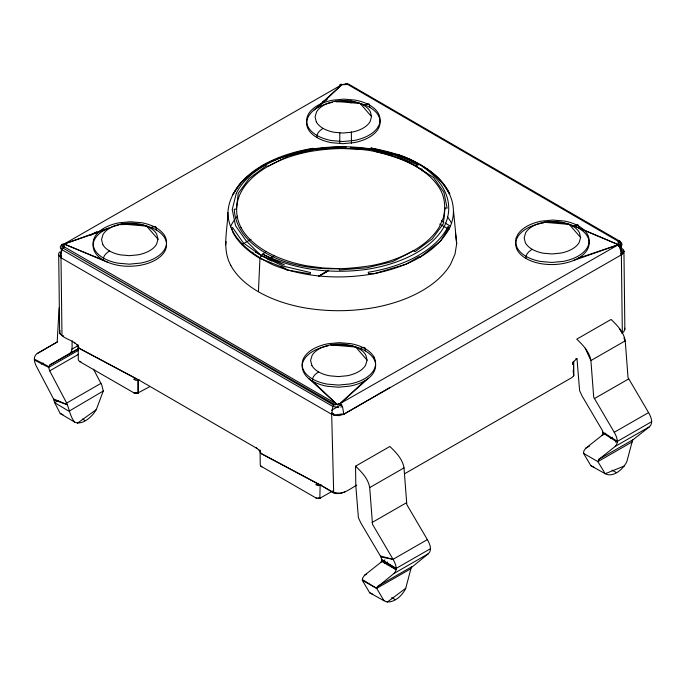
<?xml version="1.0" encoding="UTF-8"?>
<svg xmlns="http://www.w3.org/2000/svg" width="686" height="686" viewBox="0 0 686 686"><rect width="100%" height="100%" fill="white"/><g stroke="black" fill="none" stroke-linecap="round" stroke-linejoin="round"><path stroke-width="1.03" d="M339.784 143.46L339.81 132.75M139.061 379.581L136.128 380.387L133.77 379.444L134.224 378.861L136.3 378.818L79.01 348.214C76.137 339.767 63.755 340.136 59.639 332.821L58.687 253.503L59.545 252.028L61.629 251.934L60.274 254.266L61.526 256.573L60.994 257.747L61.98 335.531L63.695 335.9M149.522 386.784L137.852 393.027L138.143 380.027L138.452 393.155L134.636 393.267L79.67 361.599L78.281 359.97L78.17 344.904M372.764 594.222L369.694 592.764L362.319 580.356L362.56 578.247L364.472 575.314L381.176 562.091L384.889 559.956M598.844 459.337L615.231 446.415C619.381 442.513 616.551 436.382 614.253 432.291L593.724 397.288L590.903 360.562C589.506 351.798 582.937 345.049 576.763 339.158L611.08 319.453C617.246 325.344 623.814 332.093 625.22 340.856L628.033 377.583L648.57 412.586C650.868 416.676 653.698 422.808 649.548 426.709L633.161 439.632L598.844 459.337L597.866 461.627L605.232 473.726C613.43 478.125 623.763 468.701 626.961 461.249L632.458 440.506L633.161 439.632M258.425 291.747L259.951 258.399L261.169 255.655L266.031 251.436M59.107 307.963L57.187 341.945L37.241 353.539C32.542 356.488 34.489 362.808 36.615 366.736L53.568 398.935L54.623 402.648L60.231 413.487L62.941 414.738M93.485 369.154L101.777 385.043L103.277 390.994L96.297 409.593C92.361 416.445 82.706 425.749 74.568 422.07C70.015 416.333 69.483 409.431 66.653 403.068L49.692 370.869L48.637 367.396L49.975 364.866L68.969 354.199C73.565 351.506 71.498 345.109 72.287 340.873M618.738 246.257L623.565 249.815L623.951 251.342L622.974 253.588L621.37 254.84L343.789 414.241L339.047 415.647L333.833 415.202L333.713 414.001L331.681 414.301L60.994 257.747L61.44 249.438L60.488 248.341L60.282 246.506L62.246 244.327L61.706 250.982M355.554 466.18C361.728 472.071 368.296 478.819 369.694 487.592L372.515 524.31L393.052 559.322C395.376 563.335 398.206 569.672 394.021 573.445L376.854 587.43L376.665 588.374L384.023 600.756C392.221 605.155 402.553 595.731 405.752 588.271L411.171 567.725L428.338 553.739C432.523 549.966 429.693 543.629 427.361 539.616L406.824 504.604L404.011 467.886C402.605 459.114 396.036 452.366 389.871 446.475L355.554 466.18L355.802 485.688L358.392 517.647L360.87 523.024L380.979 557.015L381.793 559.553L381.176 562.091M593.973 467.192L590.903 465.734L583.52 453.335L583.855 450.942L585.681 448.292L602.059 435.37L605.772 433.243M573.17 370.457L573.676 375.842L573.59 361.702L573.676 375.842L572.021 377.506L404.5 473.812M230.822 265.388C221.741 249.069 227.581 230.102 227.906 212.591C228.464 201.452 233.643 191.325 240.846 183.008C259.728 163.114 286.722 153.896 312.979 148.648L313.193 148.305A114.27 65.839 -0.2 0 0 233.3 194.189M59.999 330.532L59.639 332.821L60.428 334.288M102.806 244.559L101.528 239.534L103.02 234.501A28.923 16.67 -0.2 0 1 121.379 223.953C130.975 222.264 141.333 223.053 149.994 227.778A27.603 15.907 -0.2 0 1 156.742 234.218L158.012 239.243L156.519 244.276A28.923 16.67 -0.2 0 1 138.16 254.823L129.414 255.664L120.71 254.909A27.594 15.898 -0.2 0 1 102.78 244.542M225.608 244.842L226.106 241.712M316.34 121.936L315.071 116.912L316.563 111.878A28.923 16.67 -0.2 0 1 334.922 101.331C344.518 99.642 354.868 100.43 363.537 105.155A27.603 15.907 -0.2 0 1 370.277 111.595L371.555 116.62L370.063 121.654A28.923 16.67 -0.2 0 1 351.704 132.201L342.957 133.041L334.245 132.287A27.594 15.898 -0.2 0 1 316.323 121.919M311.873 365.475L310.595 360.45L312.087 355.417A28.923 16.67 -0.2 0 1 330.455 344.869C340.05 343.18 350.4 343.969 359.061 348.694A27.603 15.907 -0.2 0 1 365.81 355.134L367.079 360.159L365.587 365.192A28.923 16.67 -0.2 0 1 347.227 375.739L338.481 376.58L329.777 375.825A27.594 15.898 -0.2 0 1 311.847 365.458M422.396 166.244C445.771 178.703 462.913 206.34 447.615 231.542C431.614 256.435 402.047 267.84 374.256 273.671C340.642 279.699 305.167 277.676 273.268 264.959C252.491 255.012 228.249 238.068 227.906 212.591M453.575 211.425L456.687 243.641L455.032 254.069L450.582 264.247A118.326 68.18 -0.2 0 1 375.465 307.371C351.901 311.667 327.668 311.821 304.061 307.748A112.881 65.041 -0.2 0 1 230.736 265.336M580.622 237.536L579.13 242.57A28.923 16.67 -0.2 0 1 560.771 253.117L552.024 253.957L543.312 253.203A27.594 15.898 -0.2 0 1 525.39 242.835L524.138 237.828L525.63 232.794A28.923 16.67 -0.2 0 1 543.989 222.247C553.585 220.558 563.943 221.346 572.604 226.071A27.603 15.907 -0.2 0 1 579.353 232.511L580.622 237.536L569.269 224.425L543.989 222.247M573.513 362.997L572.57 364.086L574.362 360.827L577.003 358.804L579.601 390.617L582.08 396.002L602.462 430.611L603.045 433.08L602.059 435.37M62.246 244.327L61.783 244.465L64.124 244.027L341.834 84.687L345.718 83.992L347.793 84.507L618.12 241.215L619.449 240.872L620.204 241.438L620.298 248.572L622.168 250.733L623.951 251.342L624.86 329.443L623.668 331.887L621.645 333.199M615.659 442.213L616.208 440.206M230.505 227.015L231.714 224.236A118.326 68.18 -0.2 0 1 234.389 220.129M378.218 126.704C380.559 122.717 380.721 117.675 378.5 113.602A35.955 20.717 -0.2 0 0 355.168 100.105L343.823 99.127L332.427 100.225A37.687 21.72 -0.2 0 0 308.503 113.962C306.153 117.949 305.99 122.991 308.211 127.064A35.955 20.717 -0.2 0 0 331.544 140.561L342.897 141.539L354.293 140.441A37.687 21.72 -0.2 0 0 378.209 126.704M540.611 223.465A37.687 21.72 -0.2 0 0 517.604 237.022C515.246 241.009 515.083 246.042 517.313 250.124A35.964 20.726 -0.2 0 0 526.102 258.519A35.955 20.717 -0.2 0 0 540.645 263.621C551.681 265.499 563.283 264.633 573.71 260.431L618.403 244.705L618.12 241.215L619.295 242.218L618.403 244.705L340.093 403.6L333.55 405.04L332.821 406.464L331.681 414.301L333.679 492.582L334.605 493.311C343.017 494.898 349.903 488.929 356.806 485.122M621.362 246.008L622.056 244.833L621.447 242.424M577.003 358.804L575.751 358.795M337.641 405.16L338.404 404.14L340.093 403.6L368.416 378.32C374.239 374.136 377.926 365.972 374.059 359.275A35.955 20.717 -0.2 0 0 350.726 345.787L339.373 344.809L331.732 345.367M344.775 492.025L340.273 493.234L332.967 492.557L320.456 485.019L260.997 453.472L260.114 452.383L260.243 464.919L261.16 466.317L316.923 498.508M378.526 115.737C380.756 119.818 380.584 124.852 378.243 128.848A37.687 21.72 -0.2 0 1 354.319 142.585L342.923 143.683L331.57 142.705A35.955 20.717 -0.2 0 1 317.035 137.603A35.964 20.726 -0.2 0 1 308.246 129.208C303.469 120.83 310.123 111.441 317.687 107.616L341.834 84.687L347.793 84.507L347.425 83.795L349.011 84.335L620.204 241.438L621.525 247.869L621.585 255.303M368.416 378.32L364.609 380.876L340.093 403.6L342.503 406.412L343.789 414.241L341.765 413.958L333.833 415.202M313.888 110.163L341.834 84.687L340.548 84.352L339.827 84.927L341.577 84.189M233.291 194.189L232.443 194.893L240.846 183.008L250.287 174.261L261.958 166.441L262.189 165.686C288.223 152.849 317.292 146.401 346.31 147.147M387.093 602.214L405.752 588.271M77.278 423.322L96.297 409.593M268.226 259.617L274.34 255.355M268.226 259.694L274.34 255.475M109.554 250.999C106.373 252.963 102.711 256.041 103.492 260.226C114.785 266.382 128.273 267.411 140.776 265.208A37.687 21.72 -0.2 0 0 164.7 251.47C167.05 247.483 167.213 242.441 164.983 238.359A35.955 20.717 -0.2 0 0 141.659 224.871L130.306 223.893L120.787 224.716M323.089 128.376C319.916 130.331 316.246 133.418 317.035 137.603M318.621 371.915C315.449 373.879 311.778 376.957 312.567 381.142L336.672 404.088L64.227 246.857L63.627 245.785L62.289 246.548M532.156 249.292C528.983 251.256 525.313 254.335 526.102 258.519M623.951 251.342L621.876 252.568L622.974 253.588L620.881 253.674L621.37 254.84L622.322 332.83M103.277 390.994L68.96 411.24L54.623 402.648L58.233 400.547M343.789 414.241L390.128 387.393M241.824 244.585L251.076 239.251M90.389 235.418L96.88 231.688M322.3 102.188L326.939 99.521M37.241 353.539L57.65 341.817M41.254 364.069L43.107 363.005M71.901 349.165L78.393 345.444M49.975 364.866L77.801 348.891M68.969 354.199L78.238 348.874M78.315 350.357L48.637 367.396L34.351 359.996M49.692 370.869L78.444 354.353M66.653 403.068L100.962 383.363M318.39 276.278L328.525 270.438M318.853 276.286L327.162 271.502M331.535 410.262L341.697 404.414M369.694 487.592L404.011 467.886M372.095 522.492L406.412 502.787M594.325 398.635L628.642 378.929M364.472 575.314L366.324 574.251M384.872 563.6L387.659 562.005M585.681 448.292L589.394 446.157M380.979 557.015L393.052 559.322L427.361 539.616M614.253 432.291L648.57 412.586M388.285 565.444L390.137 564.381M381.639 561.337L396.105 569.646L381.819 560.505L396.174 568.402L430.491 548.697M651.7 421.667L617.383 441.372L602.943 432.137M394.021 573.445L428.338 553.739M615.231 446.415L649.548 426.709M377.634 586.358L411.952 566.653M362.319 580.356L376.665 588.374L410.974 568.668M632.183 441.921L597.866 461.627L583.52 453.335M318.45 276.278L328.663 270.438M323.192 101.588L326.913 99.47M332.77 490.97L319.839 498.285L315.877 497.959M610.437 438.328L612.289 437.291M338.704 407.535L332.821 406.464L61.44 249.438L64.227 246.857L64.124 244.027L104.152 230.239L113.55 226.286L118.91 224.982M573.71 260.431L578.144 258.253L618.403 244.705L620.05 244.696L619.595 245.914L621.37 254.84M421.53 165.618L420.261 164.297L415.364 165.686C383.38 148.236 345.152 145.338 309.72 151.572A106.724 61.5 -0.2 0 0 267.883 166.449A106.75 61.508 -0.2 0 0 241.918 190.502C235.281 201.813 234.801 216.09 241.112 227.649M363.537 105.155L368.511 103.775L369.394 104.272L369.737 107.342M149.994 227.778L154.967 226.397L155.851 226.895L156.194 229.964M572.604 226.071L577.578 224.691L578.461 225.188L578.804 228.258A35.964 20.726 -0.2 0 1 587.593 236.653C589.823 240.735 589.651 245.768 587.31 249.764A37.67 21.703 -0.2 0 1 578.144 258.253M359.061 348.694L364.034 347.313L364.918 347.811L365.261 350.88M340.753 407.15L342.503 406.412M624.32 465.983L605.232 473.726L590.903 465.734M107.839 262.369L64.124 244.027L108.585 228.052M252.148 252.517L253.023 252.319M336.209 101.828L343.849 101.271L355.194 102.248A35.955 20.717 -0.2 0 1 378.552 115.754M541.52 223.276L543.398 223.01M79.67 361.599L80.888 361.428M137.852 393.027L133.881 392.701L134.636 393.267M547.154 222.47C556.372 221.681 565.83 222.658 574.456 226.123L618.403 244.705L574.456 226.123M332.967 492.557L336.046 493.268M350.46 147.319L366.864 148.639M334.922 101.331L360.201 103.509L371.555 116.62M121.379 223.953L146.658 226.131L158.012 239.243M330.446 344.869L355.725 347.047L367.079 360.159M135.974 392.915L138.452 393.155M369.891 149.042C385.909 151.229 401.842 154.753 415.93 162.994M340.085 404.774L341.765 404.997M345.77 83.786L347.793 84.164M255.818 252.302L261.34 255.158M318.347 497.976L320.448 498.405L319.839 498.285L320.139 485.285L321.057 484.839L318.124 485.645L315.766 484.702L317.086 483.904L318.287 484.076L260.997 453.472L258.999 450.016L256.178 447.847L256.941 448.412L138.461 379.77L79.01 348.214L78.118 347.125M255.381 252.191L256.727 252.491M380.413 555.977L393.052 559.322M374.17 151.246C398.84 157.308 426.555 166.338 440.283 189.482C446.294 200.123 445.094 212.463 443.173 224.022L432.214 238.874L415.021 251.668L413.512 250.673A106.724 61.5 -0.2 0 1 371.675 265.551C343.386 270.027 313.888 270.764 286.311 262.078C262.163 254.283 235.778 237.064 234.243 209.23L236.413 209.101L238.222 193.332L249.181 178.489L266.374 165.695L267.883 166.449L288.635 155.833L314.437 149.565L342.04 147.336L342.005 148.468L369.54 149.282L395.085 155.276L417.217 164.786M54.065 399.989L67.46 404.749L53.568 398.935M64.124 244.027L103.492 260.226A35.964 20.726 -0.2 0 1 94.702 251.831C92.473 247.749 92.644 242.715 94.985 238.728A37.67 21.703 -0.2 0 1 104.152 230.239M414.867 162.333L408.213 159.058L393.232 153.801L370.955 148.013C400.778 153.398 433.578 164.82 448.876 193.075L449.742 193.769L448.49 191.36A110.266 63.532 -0.2 0 0 422.473 166.166M416.771 163.268L418.674 164.211M34.3 359.104L48.723 366.564M321.502 485.568L320.456 485.019L333.679 492.582M611.972 470.116L616.448 472.62M391.663 597.643L395.239 599.641M369.694 592.764L384.023 600.756M439.752 224.082L449.004 229.364M618.738 246.274L621.525 247.869L621.533 249.567M335.214 404.8L63.146 248.169L333.55 405.04M441.278 220.832L443.13 221.904M444.991 222.976L450.548 226.2M265.019 257.284L271.476 261.014M280.685 266.348L287.134 270.078M331.87 412.929L333.713 414.001M260.654 466.137L261.915 466.883M82.517 419.017L85.201 420.629M60.231 413.487L74.568 422.07M381.793 559.553L396.174 568.402M362.345 579.516L376.665 588.374M603.045 433.08L617.357 442.213M425.835 172.803L415.364 165.686L433.552 177.528L443.868 192.269L447.152 208.124L444.982 208.021L443.49 217.428L439.469 226.62A106.75 61.508 -0.2 0 1 413.504 250.673L392.761 261.529L366.959 267.789L339.356 270.027L339.381 268.655L323.089 268.003L307.225 265.885A101.888 58.704 -0.2 0 1 241.043 227.606M327.985 345.907A37.687 21.72 -0.2 0 0 304.061 359.644C298.959 367.696 304.97 377.369 312.567 381.142A35.955 20.717 -0.2 0 0 327.102 386.244L338.447 387.221L349.843 386.124A37.661 21.703 -0.2 0 0 364.609 380.876M74.191 342.588L74.946 343.154M60.994 257.747L58.653 255.046M308.872 378.629L336.672 404.088M258.999 450.016L260.757 452.451M77.004 344.766L78.761 347.193M619.527 328.508L620.839 331.355M623.908 338.009L625.22 340.856L590.903 360.562L585.209 348.214M374.024 357.14C376.254 361.213 376.082 366.255 373.741 370.243A37.687 21.72 -0.2 0 1 349.817 383.98L338.421 385.078L327.076 384.1A35.955 20.717 -0.2 0 1 312.533 379.006A35.964 20.726 -0.2 0 1 303.744 370.603C301.514 366.53 301.686 361.488 304.027 357.5A37.687 21.72 -0.2 0 1 327.951 343.763L339.347 342.666L350.7 343.643A35.955 20.717 -0.2 0 1 374.05 357.149M260.166 450.162L260.44 451.182M624.594 328.182L624.86 329.443M455.487 233.24L456.687 243.641M421.761 168.73L421.924 170.805M572.724 362.097L572.836 364.189M78.444 345.924L78.556 349.071M350.949 100.902L350.975 103.029M351.343 131.798L351.489 143.52M317.687 107.616A37.661 21.703 -0.2 0 1 332.453 102.36M447.504 216.905A112.907 65.059 -0.2 0 1 451.474 223.104M235.59 218.508A118.326 68.18 -0.2 0 1 237.51 216.116M93.545 239.826L93.013 243.144L93.399 246.463L94.677 249.687A35.955 20.717 -0.2 0 0 118.009 263.184L129.354 264.161L140.75 263.064A37.687 21.72 -0.2 0 0 164.666 249.327C167.024 245.339 167.187 240.297 164.957 236.224A35.955 20.717 -0.2 0 0 141.625 222.727L130.28 221.75L118.884 222.847A37.687 21.72 -0.2 0 0 94.968 236.584L93.545 239.826M516.146 238.119L515.623 241.438L516.009 244.756L517.287 247.98A35.964 20.726 -0.2 0 0 526.076 256.384A35.955 20.717 -0.2 0 0 540.611 261.477L551.964 262.455L563.36 261.357A37.687 21.72 -0.2 0 0 587.276 247.62C589.626 243.633 589.788 238.591 587.568 234.518A35.955 20.717 -0.2 0 0 564.235 221.021L552.89 220.043L541.494 221.141A37.687 21.72 -0.2 0 0 517.57 234.878L516.146 238.119M310.484 272.539L310.252 273.868L288.249 270.207L283.267 267.531L259.951 258.399A110.266 63.532 -0.2 0 1 232.991 232.657L231.714 228.447L232.563 227.478L243.376 242.93L261.169 255.655L283.704 266.254L310.484 272.539M236.276 193.383L232.228 209.582L235.572 225.745L246.077 240.76L261.169 255.655L284.398 264.865L262.506 254.12C294.92 270.01 331.913 274.323 367.464 269.255A111.081 64.004 -0.2 0 0 445.12 224.656C459.954 191.077 426.126 162.831 397.023 154.264L418.906 164.314C386.707 147.764 349.5 143.828 313.939 148.785A111.081 64.004 -0.2 0 0 236.284 193.383M449.013 227.323L440.635 241.009L419.523 257.576L419.266 256.53L405.915 264.264L374.256 273.671L368.476 273.568L368.245 272.239A114.27 65.839 -0.2 0 0 448.138 226.363L449.013 227.323"/></g></svg>
